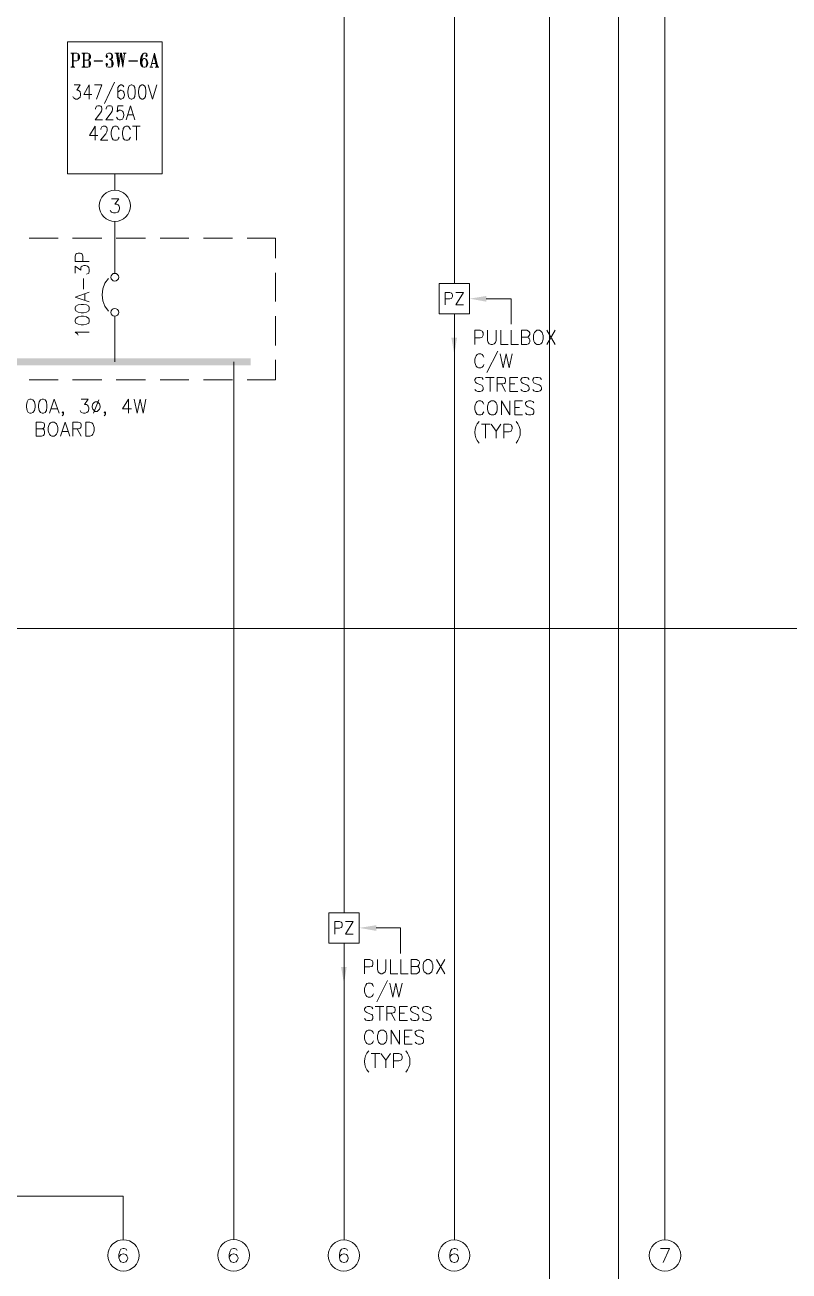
# Model space of a CAD drawing. Header units: inches. Extents: x 0.9 to 46, y 0.8 to 32.4.
# Drawn here: x 17.77 to 22.04, y 13 to 19.96 of the extents above; entities that cross this region are included whole.
import ezdxf

# ---------------------------------------------------------------- set-up
doc = ezdxf.new("R2010")
doc.units = ezdxf.units.IN
doc.header["$MEASUREMENT"] = 0
doc.layers.add('PDF_Geometry', color=7, linetype='Continuous')
doc.layers.add('PDF_Solid Fills', color=7, linetype='Continuous')

msp = doc.modelspace()

# ---------------------------------------------------------------- linework, layer by layer
at = {"layer": 'PDF_Geometry', "lineweight": 9}
for points in [[(21.2779, 2.995), (21.0879, 2.995), (21.0879, 29.0595), (18.1763, 29.0595)], [(20.1713, 18.518), (20.1713, 25.7479)], [(21.3479, 13.1731), (21.3479, 22.2129), (21.3479, 22.0796)], [(19.5547, 15.0014), (19.5547, 21.0846), (17.093, 21.0846), (17.093, 21.9146)], [(18.028, 19.8046), (18.0613, 19.8046), (18.0697, 19.8013), (18.073, 19.7963), (18.0763, 19.7896), (18.0763, 19.778), (18.073, 19.7713), (18.0697, 19.7663), (18.0613, 19.763), (18.0413, 19.763)], [(18.0313, 19.8046), (18.0364, 19.8013)], [(18.033, 19.8046), (18.0364, 19.7963)], [(18.0364, 19.8046), (18.0364, 19.7263)], [(18.0397, 19.8013), (18.0397, 19.7296)], [(18.0413, 19.8046), (18.0413, 19.7263)], [(18.0447, 19.8046), (18.0413, 19.7963)], [(18.048, 19.8046), (18.0413, 19.8013)], [(18.0613, 19.8046), (18.068, 19.8013), (18.0697, 19.793), (18.0697, 19.7746), (18.068, 19.7663), (18.0613, 19.763)], [(18.0697, 19.7963), (18.073, 19.7896), (18.073, 19.778), (18.0697, 19.7713)], [(18.0897, 19.8046), (18.123, 19.8046), (18.1313, 19.8013), (18.1347, 19.7963), (18.138, 19.7896), (18.138, 19.7813), (18.1347, 19.7746), (18.1313, 19.7713), (18.123, 19.7663), (18.1313, 19.763), (18.1347, 19.7596), (18.138, 19.7513), (18.138, 19.7413), (18.1347, 19.733), (18.1313, 19.7296), (18.123, 19.7263), (18.0897, 19.7263)], [(18.093, 19.8046), (18.098, 19.8013)], [(18.0947, 19.8046), (18.098, 19.7963)], [(18.098, 19.8046), (18.098, 19.7263)], [(18.1014, 19.8013), (18.1014, 19.7296)], [(18.103, 19.8046), (18.103, 19.7263)], [(18.123, 19.8046), (18.1297, 19.8013), (18.1313, 19.793), (18.1313, 19.778), (18.1297, 19.7713), (18.123, 19.7663), (18.103, 19.7663)], [(18.1063, 19.8046), (18.103, 19.7963)], [(18.1097, 19.8046), (18.103, 19.8013)], [(18.1313, 19.7963), (18.1347, 19.7896), (18.1347, 19.7813), (18.1313, 19.7746)], [(18.228, 19.793), (18.2297, 19.793), (18.233, 19.7896), (18.233, 19.7863), (18.2297, 19.7813), (18.228, 19.7813), (18.2247, 19.7863), (18.2247, 19.7896), (18.228, 19.7963), (18.2297, 19.8013), (18.238, 19.8046), (18.2497, 19.8046), (18.258, 19.8013), (18.2613, 19.793), (18.2613, 19.7813), (18.258, 19.7746), (18.2497, 19.7713)], [(18.248, 19.8046), (18.253, 19.8013), (18.2563, 19.793), (18.2563, 19.7813), (18.253, 19.7746), (18.248, 19.7713), (18.253, 19.7663), (18.2563, 19.763), (18.258, 19.7513), (18.258, 19.7413), (18.2563, 19.7296), (18.2497, 19.7263)], [(18.2563, 19.8013), (18.258, 19.793), (18.258, 19.7813), (18.2563, 19.7746)], [(18.2747, 19.8046), (18.298, 19.8046)], [(18.278, 19.8046), (18.2863, 19.8013)], [(18.2813, 19.8046), (18.2863, 19.7963)], [(18.283, 19.8046), (18.2947, 19.7263), (18.2947, 19.7446), (18.2863, 19.8046)], [(18.2897, 19.8046), (18.298, 19.7446), (18.3063, 19.8046), (18.318, 19.7263), (18.318, 19.7446), (18.3097, 19.8046)], [(18.293, 19.8046), (18.2897, 19.7963)], [(18.2947, 19.8046), (18.2897, 19.8013)], [(18.3063, 19.8046), (18.3113, 19.8046), (18.3197, 19.7446), (18.328, 19.8013)], [(18.3197, 19.8046), (18.338, 19.8046)], [(18.323, 19.8046), (18.328, 19.8013), (18.3347, 19.8046)], [(18.453, 19.7963), (18.4497, 19.7963), (18.4463, 19.793), (18.4463, 19.7896), (18.4497, 19.7863), (18.453, 19.7863), (18.4547, 19.7896), (18.4547, 19.793), (18.453, 19.8013), (18.4463, 19.8046), (18.438, 19.8046), (18.4297, 19.8013), (18.4247, 19.793), (18.4213, 19.7863), (18.418, 19.7713), (18.418, 19.748), (18.4213, 19.7363), (18.428, 19.7296), (18.4363, 19.7263), (18.4413, 19.7263), (18.4497, 19.7296), (18.4547, 19.7363), (18.458, 19.748), (18.458, 19.7513), (18.4547, 19.763), (18.4497, 19.7713), (18.4413, 19.7746), (18.4363, 19.7746), (18.4297, 19.7713), (18.428, 19.7663), (18.4247, 19.7596)], [(18.428, 19.793), (18.4247, 19.7863), (18.4213, 19.7713), (18.4213, 19.748), (18.4247, 19.7363), (18.428, 19.733)], [(18.438, 19.8046), (18.433, 19.8013), (18.4297, 19.7963), (18.428, 19.7896), (18.4247, 19.7746), (18.4247, 19.748), (18.428, 19.7363), (18.4297, 19.7296), (18.4363, 19.7263)], [(18.5147, 19.7263), (18.4947, 19.8046), (18.4746, 19.7296)], [(18.4913, 19.793), (18.508, 19.7263)], [(18.4947, 19.793), (18.5113, 19.7263)], [(18.028, 19.7263), (18.0497, 19.7263)], [(18.0364, 19.7296), (18.0313, 19.7263)], [(18.0364, 19.733), (18.033, 19.7263)], [(18.0413, 19.733), (18.0447, 19.7263)], [(18.0413, 19.7296), (18.048, 19.7263)], [(18.098, 19.7296), (18.093, 19.7263)], [(18.098, 19.733), (18.0947, 19.7263)], [(18.103, 19.733), (18.1063, 19.7263)], [(18.103, 19.7296), (18.1097, 19.7263)], [(18.123, 19.7663), (18.1297, 19.763), (18.1313, 19.7563), (18.1313, 19.7363), (18.1297, 19.7296), (18.123, 19.7263)], [(18.1313, 19.7596), (18.1347, 19.7513), (18.1347, 19.7413), (18.1313, 19.733)], [(18.2414, 19.7713), (18.2497, 19.7713), (18.2563, 19.7663), (18.2613, 19.7596), (18.2647, 19.7513), (18.2647, 19.7413), (18.2613, 19.733), (18.258, 19.7296), (18.2497, 19.7263), (18.238, 19.7263), (18.2297, 19.7296), (18.228, 19.733), (18.2247, 19.7413), (18.2247, 19.7446), (18.228, 19.748), (18.2297, 19.748), (18.233, 19.7446), (18.233, 19.7413), (18.2297, 19.7363), (18.228, 19.7363)], [(18.258, 19.7596), (18.2613, 19.7513), (18.2613, 19.7413), (18.258, 19.733)], [(18.298, 19.7446), (18.2947, 19.7263)], [(18.3197, 19.7446), (18.318, 19.7263)], [(18.4413, 19.7263), (18.4463, 19.7296), (18.4497, 19.733), (18.453, 19.7446), (18.453, 19.7563), (18.4497, 19.7663), (18.4463, 19.7713), (18.4413, 19.7746)], [(18.453, 19.7363), (18.4547, 19.7446), (18.4547, 19.7563), (18.453, 19.763)], [(18.4697, 19.7263), (18.4863, 19.7263)], [(18.473, 19.7263), (18.4746, 19.7296), (18.4813, 19.7263)], [(18.4813, 19.748), (18.5063, 19.748)], [(18.4997, 19.7263), (18.5197, 19.7263)], [(18.508, 19.7296), (18.503, 19.7263)], [(18.508, 19.733), (18.5063, 19.7263)], [(18.5113, 19.733), (18.518, 19.7263)], [(18.2713, 19.643), (18.2163, 19.523)], [(18.0463, 19.628), (18.0797, 19.628), (18.0613, 19.598), (18.0697, 19.598), (18.0763, 19.593), (18.0797, 19.5897), (18.0813, 19.578), (18.0813, 19.5713), (18.0797, 19.5596), (18.073, 19.553), (18.0647, 19.548), (18.0547, 19.548), (18.0463, 19.553), (18.043, 19.5563), (18.0397, 19.563)], [(18.1297, 19.548), (18.1297, 19.628), (18.0997, 19.5747), (18.1447, 19.5747)], [(18.1713, 19.548), (18.2013, 19.628), (18.1597, 19.628)], [(18.3247, 19.6163), (18.3213, 19.623), (18.313, 19.628), (18.3063, 19.628), (18.298, 19.623), (18.2913, 19.613), (18.2897, 19.593), (18.2897, 19.5747), (18.2913, 19.5596), (18.298, 19.553), (18.3063, 19.548), (18.3097, 19.548), (18.3197, 19.553), (18.3247, 19.5596), (18.328, 19.5713), (18.328, 19.5747), (18.3247, 19.5863), (18.3197, 19.593), (18.3097, 19.598), (18.3063, 19.598), (18.298, 19.593), (18.2913, 19.5863), (18.2897, 19.5747)], [(18.4597, 19.628), (18.4847, 19.548), (18.508, 19.628)], [(18.1663, 19.493), (18.1663, 19.4963), (18.1697, 19.5046), (18.1713, 19.508), (18.178, 19.5113), (18.1897, 19.5113), (18.1963, 19.508), (18.1997, 19.5046), (18.2013, 19.4963), (18.2013, 19.4897), (18.1997, 19.4813), (18.193, 19.4713), (18.163, 19.433), (18.2047, 19.433)], [(18.2263, 19.493), (18.2263, 19.4963), (18.2297, 19.5046), (18.2313, 19.508), (18.238, 19.5113), (18.2497, 19.5113), (18.2563, 19.508), (18.2597, 19.5046), (18.2613, 19.4963), (18.2613, 19.4897), (18.2597, 19.4813), (18.253, 19.4713), (18.223, 19.433), (18.2647, 19.433)], [(18.3197, 19.5113), (18.2897, 19.5113), (18.2863, 19.478), (18.2897, 19.4813), (18.298, 19.4863), (18.3063, 19.4863), (18.3163, 19.4813), (18.3213, 19.4746), (18.3247, 19.463), (18.3247, 19.4563), (18.3213, 19.4446), (18.3163, 19.4363), (18.3063, 19.433), (18.298, 19.433), (18.2897, 19.4363), (18.2863, 19.4413), (18.283, 19.448)], [(18.3363, 19.433), (18.3613, 19.5113), (18.3847, 19.433)], [(18.3463, 19.4596), (18.3763, 19.4596)], [(18.163, 19.318), (18.163, 19.3963), (18.133, 19.3447), (18.178, 19.3447)], [(18.1963, 19.378), (18.1963, 19.3813), (18.1997, 19.3896), (18.2013, 19.393), (18.208, 19.3963), (18.2197, 19.3963), (18.2263, 19.393), (18.2297, 19.3896), (18.2313, 19.3813), (18.2313, 19.3746), (18.2297, 19.3663), (18.223, 19.3546), (18.193, 19.318), (18.2347, 19.318)], [(18.298, 19.378), (18.2947, 19.3847), (18.2897, 19.393), (18.283, 19.3963), (18.2713, 19.3963), (18.2647, 19.393), (18.2597, 19.3847), (18.2563, 19.378), (18.253, 19.3663), (18.253, 19.348), (18.2563, 19.3363), (18.2597, 19.3297), (18.2647, 19.3213), (18.2713, 19.318), (18.283, 19.318), (18.2897, 19.3213), (18.2947, 19.3297), (18.298, 19.3363)], [(18.3613, 19.378), (18.358, 19.3847), (18.3513, 19.393), (18.3463, 19.3963), (18.3347, 19.3963), (18.328, 19.393), (18.3213, 19.3847), (18.3197, 19.378), (18.3163, 19.3663), (18.3163, 19.348), (18.3197, 19.3363), (18.3213, 19.3297), (18.328, 19.3213), (18.3347, 19.318), (18.3463, 19.318), (18.3513, 19.3213), (18.358, 19.3297), (18.3613, 19.3363)], [(18.373, 19.3963), (18.4147, 19.3963)], [(18.3947, 19.3963), (18.3947, 19.318)], [(18.2747, 19.0397), (18.2747, 19.1313)], [(18.2547, 18.9913), (18.2963, 18.9913), (18.2747, 18.9613), (18.2847, 18.9613), (18.293, 18.958), (18.2963, 18.953), (18.2997, 18.943), (18.2997, 18.9347), (18.2963, 18.923), (18.2897, 18.9163), (18.278, 18.913), (18.2663, 18.913), (18.2547, 18.9163), (18.2513, 18.9197), (18.248, 18.928)], [(18.2747, 18.5747), (18.2747, 18.8647)], [(17.7947, 18.7713), (17.9563, 18.7713)], [(18.038, 18.7713), (18.2013, 18.7713)], [(18.2813, 18.7713), (18.4447, 18.7713)], [(18.5263, 18.7713), (18.688, 18.7713)], [(18.7697, 18.7713), (18.9313, 18.7713)], [(19.013, 18.7713), (19.1713, 18.7713), (19.1713, 18.6597)], [(18.1313, 18.6413), (18.053, 18.6413), (18.053, 18.6713), (18.0563, 18.6813), (18.0613, 18.6847), (18.068, 18.688), (18.0797, 18.688), (18.0863, 18.6847), (18.0913, 18.6813), (18.0947, 18.6713), (18.0947, 18.6413)], [(18.053, 18.5763), (18.053, 18.6146), (18.083, 18.593), (18.083, 18.6047), (18.0863, 18.6113), (18.0913, 18.6146), (18.1014, 18.618), (18.1097, 18.618), (18.1214, 18.6146), (18.128, 18.608), (18.1313, 18.5963), (18.1313, 18.5863), (18.128, 18.5763), (18.1247, 18.573), (18.1163, 18.5697)], [(18.098, 18.4863), (18.098, 18.5463)], [(18.238, 18.5463), (18.218, 18.5197), (18.2063, 18.488), (18.203, 18.4547), (18.2063, 18.4213), (18.218, 18.3913), (18.238, 18.363)], [(19.1713, 18.578), (19.1713, 18.4163)], [(18.1313, 18.4147), (18.053, 18.4413), (18.1313, 18.4697)], [(18.1063, 18.4247), (18.1063, 18.458)], [(20.1196, 18.398), (20.1196, 18.468), (20.1463, 18.468), (20.1563, 18.4647), (20.158, 18.4613), (20.1613, 18.4547), (20.1613, 18.4447), (20.158, 18.438), (20.1563, 18.4347), (20.1463, 18.4313), (20.1196, 18.4313)], [(20.223, 18.398), (20.1796, 18.398), (20.223, 18.468), (20.1796, 18.468)], [(20.3496, 18.433), (20.488, 18.433), (20.488, 18.2897)], [(18.2747, 18.3347), (18.2747, 18.0797)], [(19.1713, 18.3347), (19.1713, 18.1713)], [(20.1713, 13.1731), (20.1713, 18.348), (20.1713, 18.2147)], [(20.2863, 18.1763), (20.2863, 18.2563), (20.3163, 18.2563), (20.3263, 18.2513), (20.3296, 18.248), (20.333, 18.2414), (20.333, 18.2297), (20.3296, 18.2213), (20.3263, 18.218), (20.3163, 18.2147), (20.2863, 18.2147)], [(20.3563, 18.2563), (20.3563, 18.1997), (20.3596, 18.188), (20.3663, 18.1813), (20.378, 18.1763), (20.3846, 18.1763), (20.3946, 18.1813), (20.4013, 18.188), (20.4046, 18.1997), (20.4046, 18.2563)], [(20.4313, 18.2563), (20.4313, 18.1763), (20.4713, 18.1763)], [(20.488, 18.2563), (20.488, 18.1763), (20.5296, 18.1763)], [(20.5763, 18.218), (20.5863, 18.2147), (20.5896, 18.2113), (20.593, 18.203), (20.593, 18.1913), (20.5896, 18.1847), (20.5863, 18.1813), (20.5763, 18.1763), (20.5463, 18.1763), (20.5463, 18.2563), (20.5763, 18.2563), (20.5863, 18.2513), (20.5896, 18.248), (20.593, 18.2414), (20.593, 18.233), (20.5896, 18.2263), (20.5863, 18.2213), (20.5763, 18.218), (20.5463, 18.218)], [(20.6879, 18.2563), (20.7346, 18.1763)], [(20.7346, 18.2563), (20.6879, 18.1763)], [(18.068, 18.2297), (18.0647, 18.2363), (18.053, 18.2463), (18.1313, 18.2463)], [(20.3363, 18.1063), (20.333, 18.113), (20.3263, 18.1213), (20.3196, 18.1247), (20.3063, 18.1247), (20.2996, 18.1213), (20.293, 18.113), (20.2896, 18.1063), (20.2863, 18.0947), (20.2863, 18.0763), (20.2896, 18.0647), (20.293, 18.0563), (20.2996, 18.0497), (20.3063, 18.0463), (20.3196, 18.0463), (20.3263, 18.0497), (20.333, 18.0563), (20.3363, 18.0647)], [(20.4146, 18.1397), (20.353, 18.0197)], [(20.428, 18.1247), (20.4446, 18.0463), (20.4613, 18.1247), (20.478, 18.0463), (20.4946, 18.1247)], [(18.938, 13.1731), (18.938, 18.0797)], [(19.1713, 18.0913), (19.1713, 17.9797), (19.013, 17.9797)], [(17.9563, 17.9797), (17.7947, 17.9797)], [(18.2013, 17.9797), (18.038, 17.9797)], [(18.4447, 17.9797), (18.2813, 17.9797)], [(18.688, 17.9797), (18.5263, 17.9797)], [(18.9313, 17.9797), (18.7697, 17.9797)], [(20.333, 17.9813), (20.3263, 17.9897), (20.3163, 17.993), (20.303, 17.993), (20.293, 17.9897), (20.2863, 17.9813), (20.2863, 17.9747), (20.2896, 17.9663), (20.293, 17.963), (20.2996, 17.9597), (20.3196, 17.9513), (20.3263, 17.948), (20.3296, 17.9447), (20.333, 17.9363), (20.333, 17.9263), (20.3263, 17.918), (20.3163, 17.9147), (20.303, 17.9147), (20.293, 17.918), (20.2863, 17.9263)], [(20.3463, 17.993), (20.3946, 17.993)], [(20.3713, 17.993), (20.3713, 17.9147)], [(20.4113, 17.9147), (20.4113, 17.993), (20.4413, 17.993), (20.4513, 17.9897), (20.4546, 17.9863), (20.458, 17.978), (20.458, 17.9713), (20.4546, 17.963), (20.4513, 17.9597), (20.4413, 17.9563), (20.4113, 17.9563)], [(20.5263, 17.9147), (20.4813, 17.9147), (20.4813, 17.993), (20.5263, 17.993)], [(20.5896, 17.9813), (20.5829, 17.9897), (20.573, 17.993), (20.5596, 17.993), (20.5496, 17.9897), (20.543, 17.9813), (20.543, 17.9747), (20.5463, 17.9663), (20.5496, 17.963), (20.5563, 17.9597), (20.5763, 17.9513), (20.5829, 17.948), (20.5863, 17.9447), (20.5896, 17.9363), (20.5896, 17.9263), (20.5829, 17.918), (20.573, 17.9147), (20.5596, 17.9147), (20.5496, 17.918), (20.543, 17.9263)], [(20.658, 17.9813), (20.6513, 17.9897), (20.6396, 17.993), (20.6263, 17.993), (20.6163, 17.9897), (20.6096, 17.9813), (20.6096, 17.9747), (20.613, 17.9663), (20.6163, 17.963), (20.623, 17.9597), (20.6446, 17.9513), (20.6513, 17.948), (20.6546, 17.9447), (20.658, 17.9363), (20.658, 17.9263), (20.6513, 17.918), (20.6396, 17.9147), (20.6263, 17.9147), (20.6163, 17.918), (20.6096, 17.9263)], [(20.4346, 17.9563), (20.458, 17.9147)], [(20.4813, 17.9563), (20.5096, 17.9563)], [(17.908, 17.793), (17.9347, 17.8713), (17.963, 17.793)], [(18.0863, 17.8713), (18.1247, 17.8713), (18.1047, 17.8414), (18.1147, 17.8414), (18.1214, 17.838), (18.1247, 17.833), (18.128, 17.823), (18.128, 17.8147), (18.1247, 17.803), (18.118, 17.7963), (18.108, 17.793), (18.098, 17.793), (18.0863, 17.7963), (18.083, 17.7997), (18.0797, 17.808)], [(18.1847, 17.868), (18.1547, 17.793)], [(18.3497, 17.793), (18.3497, 17.8713), (18.3163, 17.818), (18.3663, 17.818)], [(18.3813, 17.8713), (18.398, 17.793), (18.4147, 17.8713), (18.4313, 17.793), (18.448, 17.8713)], [(20.3363, 17.843), (20.333, 17.8513), (20.3263, 17.858), (20.3196, 17.8613), (20.3063, 17.8613), (20.2996, 17.858), (20.293, 17.8513), (20.2896, 17.843), (20.2863, 17.8313), (20.2863, 17.813), (20.2896, 17.8013), (20.293, 17.7947), (20.2996, 17.7863), (20.3063, 17.783), (20.3196, 17.783), (20.3263, 17.7863), (20.333, 17.7947), (20.3363, 17.8013)], [(20.4346, 17.783), (20.4346, 17.8613), (20.4813, 17.783), (20.4813, 17.8613)], [(20.553, 17.783), (20.5096, 17.783), (20.5096, 17.8613), (20.553, 17.8613)], [(20.6163, 17.8513), (20.6096, 17.858), (20.5996, 17.8613), (20.5863, 17.8613), (20.5763, 17.858), (20.5696, 17.8513), (20.5696, 17.843), (20.573, 17.8363), (20.5763, 17.8313), (20.5829, 17.828), (20.6029, 17.8213), (20.6096, 17.8163), (20.613, 17.813), (20.6163, 17.8064), (20.6163, 17.7947), (20.6096, 17.7863), (20.5996, 17.783), (20.5863, 17.783), (20.5763, 17.7863), (20.5696, 17.7947)], [(17.918, 17.818), (17.9514, 17.818)], [(17.9863, 17.7963), (17.983, 17.793), (17.9797, 17.7963), (17.983, 17.7997), (17.9863, 17.7963), (17.9863, 17.788), (17.983, 17.7813), (17.9797, 17.778)], [(18.2213, 17.7963), (18.218, 17.793), (18.2147, 17.7963), (18.218, 17.7997), (18.2213, 17.7963), (18.2213, 17.788), (18.218, 17.7813), (18.2147, 17.778)], [(20.5096, 17.8247), (20.5363, 17.8247)], [(17.8647, 17.7064), (17.8747, 17.703), (17.878, 17.698), (17.8813, 17.6913), (17.8813, 17.6797), (17.878, 17.673), (17.8747, 17.668), (17.8647, 17.6647), (17.8347, 17.6647), (17.8347, 17.743), (17.8647, 17.743), (17.8747, 17.7397), (17.878, 17.7363), (17.8813, 17.728), (17.8813, 17.7214), (17.878, 17.713), (17.8747, 17.7097), (17.8647, 17.7064), (17.8347, 17.7064)], [(17.9697, 17.6647), (17.9963, 17.743), (18.023, 17.6647)], [(17.9797, 17.6913), (18.013, 17.6913)], [(18.0397, 17.6647), (18.0397, 17.743), (18.0697, 17.743), (18.0797, 17.7397), (18.083, 17.7363), (18.0863, 17.728), (18.0863, 17.7214), (18.083, 17.713), (18.0797, 17.7097), (18.0697, 17.7064), (18.0397, 17.7064)], [(18.063, 17.7064), (18.0863, 17.6647)], [(20.323, 17.7313), (20.3713, 17.7313)], [(20.3463, 17.7313), (20.3463, 17.653)], [(20.378, 17.7313), (20.4046, 17.693), (20.4046, 17.653)], [(20.4313, 17.7313), (20.4046, 17.693)], [(20.448, 17.653), (20.448, 17.7313), (20.478, 17.7313), (20.488, 17.728), (20.4913, 17.723), (20.4946, 17.7163), (20.4946, 17.7047), (20.4913, 17.698), (20.488, 17.693), (20.478, 17.6897), (20.448, 17.6897)], [(19.503, 14.8814), (19.503, 14.9514), (19.5296, 14.9514), (19.5396, 14.948), (19.543, 14.9447), (19.5446, 14.9381), (19.5446, 14.928), (19.543, 14.9214), (19.5396, 14.9181), (19.5296, 14.9147), (19.503, 14.9147)], [(19.6063, 14.8814), (19.563, 14.8814), (19.6063, 14.9514), (19.563, 14.9514)], [(19.7346, 14.9164), (19.8713, 14.9164), (19.8713, 14.7731)], [(19.5547, 13.1731), (19.5547, 14.8314), (19.5547, 14.6981)], [(19.6696, 14.6597), (19.6696, 14.7397), (19.6996, 14.7397), (19.7096, 14.7347), (19.713, 14.7314), (19.7163, 14.7247), (19.7163, 14.7131), (19.713, 14.7047), (19.7096, 14.7014), (19.6996, 14.6981), (19.6696, 14.6981)], [(19.7413, 14.7397), (19.7413, 14.6831), (19.7447, 14.6714), (19.7513, 14.6647), (19.7613, 14.6597), (19.768, 14.6597), (19.778, 14.6647), (19.7846, 14.6714), (19.788, 14.6831), (19.788, 14.7397)], [(19.8147, 14.7397), (19.8147, 14.6597), (19.8546, 14.6597)], [(19.873, 14.7397), (19.873, 14.6597), (19.913, 14.6597)], [(19.9596, 14.7014), (19.9696, 14.6981), (19.973, 14.6947), (19.9763, 14.6864), (19.9763, 14.6747), (19.973, 14.6681), (19.9696, 14.6647), (19.9596, 14.6597), (19.9296, 14.6597), (19.9296, 14.7397), (19.9596, 14.7397), (19.9696, 14.7347), (19.973, 14.7314), (19.9763, 14.7247), (19.9763, 14.7164), (19.973, 14.7097), (19.9696, 14.7047), (19.9596, 14.7014), (19.9296, 14.7014)], [(20.0713, 14.7397), (20.118, 14.6597)], [(20.118, 14.7397), (20.0713, 14.6597)], [(19.7196, 14.5897), (19.7163, 14.5964), (19.7096, 14.6047), (19.703, 14.6081), (19.6896, 14.6081), (19.683, 14.6047), (19.6763, 14.5964), (19.673, 14.5897), (19.6696, 14.5781), (19.6696, 14.5597), (19.673, 14.5481), (19.6763, 14.5397), (19.683, 14.5331), (19.6896, 14.5297), (19.703, 14.5297), (19.7096, 14.5331), (19.7163, 14.5397), (19.7196, 14.5481)], [(19.798, 14.6231), (19.738, 14.5031)], [(19.8113, 14.6081), (19.828, 14.5297), (19.8446, 14.6081), (19.8613, 14.5297), (19.8796, 14.6081)], [(19.7163, 14.4647), (19.7096, 14.4731), (19.6996, 14.4764), (19.6863, 14.4764), (19.6763, 14.4731), (19.6696, 14.4647), (19.6696, 14.4581), (19.673, 14.4497), (19.6763, 14.4464), (19.683, 14.4431), (19.703, 14.4347), (19.7096, 14.4314), (19.713, 14.4281), (19.7163, 14.4197), (19.7163, 14.4097), (19.7096, 14.4014), (19.6996, 14.3981), (19.6863, 14.3981), (19.6763, 14.4014), (19.6696, 14.4097)], [(19.7296, 14.4764), (19.778, 14.4764)], [(19.7546, 14.4764), (19.7546, 14.3981)], [(19.7946, 14.3981), (19.7946, 14.4764), (19.8246, 14.4764), (19.8346, 14.4731), (19.838, 14.4697), (19.8413, 14.4614), (19.8413, 14.4548), (19.838, 14.4464), (19.8346, 14.4431), (19.8246, 14.4397), (19.7946, 14.4397)], [(19.818, 14.4397), (19.8413, 14.3981)], [(19.9096, 14.3981), (19.8647, 14.3981), (19.8647, 14.4764), (19.9096, 14.4764)], [(19.8647, 14.4397), (19.893, 14.4397)], [(19.973, 14.4647), (19.9663, 14.4731), (19.9563, 14.4764), (19.943, 14.4764), (19.933, 14.4731), (19.9263, 14.4647), (19.9263, 14.4581), (19.9296, 14.4497), (19.933, 14.4464), (19.9396, 14.4431), (19.9596, 14.4347), (19.9663, 14.4314), (19.9696, 14.4281), (19.973, 14.4197), (19.973, 14.4097), (19.9663, 14.4014), (19.9563, 14.3981), (19.943, 14.3981), (19.933, 14.4014), (19.9263, 14.4097)], [(20.0413, 14.4647), (20.0346, 14.4731), (20.0246, 14.4764), (20.0113, 14.4764), (19.9996, 14.4731), (19.993, 14.4647), (19.993, 14.4581), (19.9963, 14.4497), (19.9996, 14.4464), (20.0063, 14.4431), (20.028, 14.4347), (20.0346, 14.4314), (20.038, 14.4281), (20.0413, 14.4197), (20.0413, 14.4097), (20.0346, 14.4014), (20.0246, 14.3981), (20.0113, 14.3981), (19.9996, 14.4014), (19.993, 14.4097)], [(19.7196, 14.3264), (19.7163, 14.3347), (19.7096, 14.3414), (19.703, 14.3447), (19.6896, 14.3447), (19.683, 14.3414), (19.6763, 14.3347), (19.673, 14.3264), (19.6696, 14.3147), (19.6696, 14.2964), (19.673, 14.2848), (19.6763, 14.2781), (19.683, 14.2697), (19.6896, 14.2664), (19.703, 14.2664), (19.7096, 14.2697), (19.7163, 14.2781), (19.7196, 14.2848)], [(19.818, 14.2664), (19.818, 14.3447), (19.8647, 14.2664), (19.8647, 14.3447)], [(19.9363, 14.2664), (19.893, 14.2664), (19.893, 14.3447), (19.9363, 14.3447)], [(19.893, 14.3081), (19.9197, 14.3081)], [(19.9996, 14.3347), (19.993, 14.3414), (19.983, 14.3447), (19.9696, 14.3447), (19.9596, 14.3414), (19.953, 14.3347), (19.953, 14.3264), (19.9563, 14.3197), (19.9596, 14.3147), (19.9663, 14.3114), (19.9863, 14.3047), (19.993, 14.2998), (19.9963, 14.2964), (19.9996, 14.2897), (19.9996, 14.2781), (19.993, 14.2697), (19.983, 14.2664), (19.9696, 14.2664), (19.9596, 14.2697), (19.953, 14.2781)], [(17.093, 14.2447), (17.093, 13.4164), (18.3213, 13.4164), (18.3213, 13.1731)], [(19.7063, 14.2147), (19.7546, 14.2147)], [(19.7296, 14.2147), (19.7296, 14.1347)], [(19.7613, 14.2147), (19.788, 14.1764), (19.788, 14.1347)], [(19.8147, 14.2147), (19.788, 14.1764)], [(19.8313, 14.1347), (19.8313, 14.2147), (19.8613, 14.2147), (19.873, 14.2097), (19.8763, 14.2064), (19.8796, 14.1998), (19.8796, 14.1881), (19.8763, 14.1798), (19.873, 14.1764), (19.8613, 14.1731), (19.8313, 14.1731)], [(18.3413, 13.1131), (18.338, 13.1214), (18.3263, 13.1248), (18.3197, 13.1248), (18.308, 13.1214), (18.3013, 13.1098), (18.2963, 13.0914), (18.2963, 13.0731), (18.3013, 13.0581), (18.308, 13.0498), (18.3197, 13.0464), (18.323, 13.0464), (18.3347, 13.0498), (18.3413, 13.0581), (18.3463, 13.0681), (18.3463, 13.0731), (18.3413, 13.0831), (18.3347, 13.0914), (18.323, 13.0948), (18.3197, 13.0948), (18.308, 13.0914), (18.3013, 13.0831), (18.2963, 13.0731)], [(18.958, 13.1131), (18.9547, 13.1214), (18.943, 13.1248), (18.9363, 13.1248), (18.9246, 13.1214), (18.918, 13.1098), (18.913, 13.0914), (18.913, 13.0731), (18.918, 13.0581), (18.9246, 13.0498), (18.9363, 13.0464), (18.9396, 13.0464), (18.9513, 13.0498), (18.958, 13.0581), (18.963, 13.0681), (18.963, 13.0731), (18.958, 13.0831), (18.9513, 13.0914), (18.9396, 13.0948), (18.9363, 13.0948), (18.9246, 13.0914), (18.918, 13.0831), (18.913, 13.0731)], [(19.5747, 13.1131), (19.5713, 13.1214), (19.5596, 13.1248), (19.553, 13.1248), (19.5413, 13.1214), (19.533, 13.1098), (19.5296, 13.0914), (19.5296, 13.0731), (19.533, 13.0581), (19.5413, 13.0498), (19.553, 13.0464), (19.5563, 13.0464), (19.568, 13.0498), (19.5747, 13.0581), (19.578, 13.0681), (19.578, 13.0731), (19.5747, 13.0831), (19.568, 13.0914), (19.5563, 13.0948), (19.553, 13.0948), (19.5413, 13.0914), (19.533, 13.0831), (19.5296, 13.0731)], [(20.1913, 13.1131), (20.188, 13.1214), (20.1763, 13.1248), (20.1696, 13.1248), (20.158, 13.1214), (20.1496, 13.1098), (20.1463, 13.0914), (20.1463, 13.0731), (20.1496, 13.0581), (20.158, 13.0498), (20.1696, 13.0464), (20.173, 13.0464), (20.1846, 13.0498), (20.1913, 13.0581), (20.1946, 13.0681), (20.1946, 13.0731), (20.1913, 13.0831), (20.1846, 13.0914), (20.173, 13.0948), (20.1696, 13.0948), (20.158, 13.0914), (20.1496, 13.0831), (20.1463, 13.0731)], [(21.3229, 13.1248), (21.3746, 13.1248), (21.338, 13.0464)]]:
    msp.add_lwpolyline(points, dxfattribs=at)
at = {"layer": 'PDF_Geometry', "color": 8, "lineweight": 20, "true_color": 0x808080}
for points in [[(20.7029, 6.9499), (20.7029, 28.0928), (20.7029, 8.0632)], [(41.7374, 16.5897), (2.7, 16.5897)]]:
    msp.add_lwpolyline(points, dxfattribs=at)
at = {"layer": 'PDF_Geometry', "lineweight": 9}
for points in [[(18.0097, 19.1313), (18.538, 19.1313), (18.538, 19.868), (18.0097, 19.868)], [(18.228, 19.7863), (18.2297, 19.7863), (18.2297, 19.7897), (18.228, 19.7897)], [(18.4497, 19.7896), (18.453, 19.7896), (18.453, 19.793), (18.4497, 19.793)], [(18.2047, 19.7596), (18.158, 19.7596), (18.158, 19.763), (18.2047, 19.763)], [(18.228, 19.7413), (18.2297, 19.7413), (18.2297, 19.7446), (18.228, 19.7446)], [(18.3997, 19.7596), (18.3513, 19.7596), (18.3513, 19.763), (18.3997, 19.763)], [(18.3647, 19.628), (18.3547, 19.623), (18.3497, 19.613), (18.3463, 19.593), (18.3463, 19.583), (18.3497, 19.563), (18.3547, 19.553), (18.3647, 19.548), (18.3697, 19.548), (18.3797, 19.553), (18.3847, 19.563), (18.388, 19.583), (18.388, 19.593), (18.3847, 19.613), (18.3797, 19.623), (18.3697, 19.628)], [(18.4247, 19.628), (18.4147, 19.623), (18.4097, 19.613), (18.4063, 19.593), (18.4063, 19.583), (18.4097, 19.563), (18.4147, 19.553), (18.4247, 19.548), (18.4297, 19.548), (18.4397, 19.553), (18.4447, 19.563), (18.448, 19.583), (18.448, 19.593), (18.4447, 19.613), (18.4397, 19.623), (18.4297, 19.628)], [(20.0863, 18.348), (20.2563, 18.348), (20.2563, 18.518), (20.0863, 18.518)], [(18.053, 18.3747), (18.0563, 18.3647), (18.068, 18.358), (18.0863, 18.3547), (18.098, 18.3547), (18.1163, 18.358), (18.128, 18.3647), (18.1313, 18.3747), (18.1313, 18.3813), (18.128, 18.3913), (18.1163, 18.398), (18.098, 18.4013), (18.0863, 18.4013), (18.068, 18.398), (18.0563, 18.3913), (18.053, 18.3813)], [(18.053, 18.3063), (18.0563, 18.2963), (18.068, 18.2897), (18.0863, 18.2863), (18.098, 18.2863), (18.1163, 18.2897), (18.128, 18.2963), (18.1313, 18.3063), (18.1313, 18.313), (18.128, 18.323), (18.1163, 18.3313), (18.098, 18.3347), (18.0863, 18.3347), (18.068, 18.3313), (18.0563, 18.323), (18.053, 18.313)], [(20.633, 18.2563), (20.6263, 18.2513), (20.6196, 18.2447), (20.6163, 18.2363), (20.613, 18.2263), (20.613, 18.2063), (20.6163, 18.1963), (20.6196, 18.188), (20.6263, 18.1813), (20.633, 18.1763), (20.648, 18.1763), (20.6546, 18.1813), (20.6613, 18.188), (20.6646, 18.1963), (20.6679, 18.2063), (20.6679, 18.2263), (20.6646, 18.2363), (20.6613, 18.2447), (20.6546, 18.2513), (20.648, 18.2563)], [(17.7997, 17.8713), (17.7897, 17.868), (17.783, 17.8563), (17.7797, 17.838), (17.7797, 17.8264), (17.783, 17.808), (17.7897, 17.7963), (17.7997, 17.793), (17.8064, 17.793), (17.8163, 17.7963), (17.8247, 17.808), (17.828, 17.8264), (17.828, 17.838), (17.8247, 17.8563), (17.8163, 17.868), (17.8064, 17.8713)], [(17.868, 17.8713), (17.858, 17.868), (17.8513, 17.8563), (17.848, 17.838), (17.848, 17.8264), (17.8513, 17.808), (17.858, 17.7963), (17.868, 17.793), (17.8747, 17.793), (17.8847, 17.7963), (17.8913, 17.808), (17.8947, 17.8264), (17.8947, 17.838), (17.8913, 17.8563), (17.8847, 17.868), (17.8747, 17.8713)], [(18.1647, 17.8563), (18.158, 17.853), (18.1513, 17.8447), (18.148, 17.833), (18.148, 17.8264), (18.1513, 17.8147), (18.158, 17.808), (18.1647, 17.803), (18.1747, 17.803), (18.1813, 17.808), (18.188, 17.8147), (18.1913, 17.8264), (18.1913, 17.833), (18.188, 17.8447), (18.1813, 17.853), (18.1747, 17.8563)], [(20.378, 17.8613), (20.3713, 17.858), (20.363, 17.8513), (20.3596, 17.843), (20.3563, 17.8313), (20.3563, 17.813), (20.3596, 17.8013), (20.363, 17.7947), (20.3713, 17.7863), (20.378, 17.783), (20.3913, 17.783), (20.398, 17.7863), (20.4046, 17.7947), (20.408, 17.8013), (20.4113, 17.813), (20.4113, 17.8313), (20.408, 17.843), (20.4046, 17.8513), (20.398, 17.858), (20.3913, 17.8613)], [(17.9213, 17.743), (17.9147, 17.7397), (17.908, 17.733), (17.9047, 17.7247), (17.9013, 17.713), (17.9013, 17.6947), (17.9047, 17.683), (17.908, 17.6763), (17.9147, 17.668), (17.9213, 17.6647), (17.9347, 17.6647), (17.9413, 17.668), (17.948, 17.6763), (17.9514, 17.683), (17.9547, 17.6947), (17.9547, 17.713), (17.9514, 17.7247), (17.948, 17.733), (17.9413, 17.7397), (17.9347, 17.743)], [(18.1113, 17.6647), (18.1113, 17.743), (18.1347, 17.743), (18.1447, 17.7397), (18.1513, 17.733), (18.1547, 17.7247), (18.158, 17.713), (18.158, 17.6947), (18.1547, 17.683), (18.1513, 17.6763), (18.1447, 17.668), (18.1347, 17.6647)], [(19.4697, 14.8314), (19.6397, 14.8314), (19.6397, 15.0014), (19.4697, 15.0014)], [(20.018, 14.7397), (20.0113, 14.7347), (20.003, 14.7281), (19.9996, 14.7197), (19.9963, 14.7097), (19.9963, 14.6897), (19.9996, 14.6797), (20.003, 14.6714), (20.0113, 14.6647), (20.018, 14.6597), (20.0313, 14.6597), (20.038, 14.6647), (20.0446, 14.6714), (20.048, 14.6797), (20.0513, 14.6897), (20.0513, 14.7097), (20.048, 14.7197), (20.0446, 14.7281), (20.038, 14.7347), (20.0313, 14.7397)], [(19.7613, 14.3447), (19.7546, 14.3414), (19.748, 14.3347), (19.7447, 14.3264), (19.7413, 14.3147), (19.7413, 14.2964), (19.7447, 14.2848), (19.748, 14.2781), (19.7546, 14.2697), (19.7613, 14.2664), (19.7746, 14.2664), (19.7813, 14.2697), (19.788, 14.2781), (19.7913, 14.2848), (19.7946, 14.2964), (19.7946, 14.3147), (19.7913, 14.3264), (19.788, 14.3347), (19.7813, 14.3414), (19.7746, 14.3447)]]:
    msp.add_lwpolyline(points, close=True, dxfattribs=at)
for centre, radius in [((18.274, 18.9518), 0.0873), ((18.2738, 18.553), 0.0216), ((18.2738, 18.3564), 0.0216), ((18.3222, 13.0862), 0.0875), ((18.9382, 13.0866), 0.0882), ((19.5536, 13.0854), 0.0877), ((20.1703, 13.0854), 0.0877), ((21.3486, 13.0854), 0.0877)]:
    msp.add_circle(centre, radius, dxfattribs=at)
for centre, radius, start, end in [((20.3741, 17.6863), 0.088, 137.04261, 222.95739), ((20.4517, 17.6863), 0.0881, 317.09456, 42.90544), ((19.7576, 14.1697), 0.0882, 137.10685, 222.89315), ((19.8351, 14.1697), 0.0882, 317.10685, 42.89315)]:
    msp.add_arc(centre, radius, start, end, dxfattribs=at)
at = {"layer": 'PDF_Solid Fills', "lineweight": 9, "transparency": 33554559}
for points in [[(20.3496, 18.4163), (20.2563, 18.433), (20.3496, 18.448)], [(20.1863, 18.2147), (20.1713, 18.1213), (20.1546, 18.2147)], [(19.7346, 14.8997), (19.6397, 14.9164), (19.7346, 14.9314)], [(19.5697, 14.6981), (19.5547, 14.6047), (19.538, 14.6981)]]:
    msp.add_solid(points, dxfattribs=at)
at = {"layer": 'PDF_Solid Fills', "color": 8, "lineweight": 9, "true_color": 0x808080, "transparency": 33554559}
for points in [[(17.2064, 18.0997), (17.2064, 18.0597), (19.033, 18.0997)], [(17.2064, 18.0597), (19.033, 18.0997), (19.033, 18.0597)]]:
    msp.add_solid(points, dxfattribs=at)

doc.saveas('drawing.dxf')
